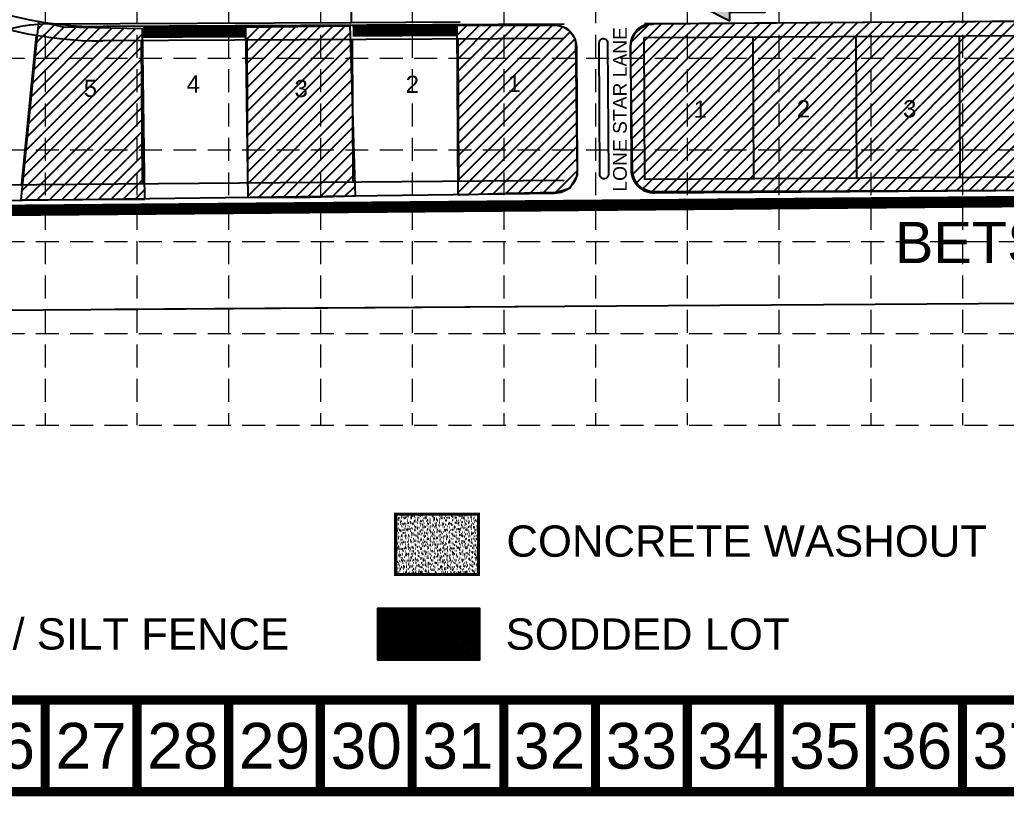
# Model space of a CAD drawing. Header units: feet. Extents: x 715 to 5843, y 11803 to 15011.
# Drawn here: x 2857 to 3718, y 11803 to 12480 of the extents above; entities that cross this region are included whole.
import ezdxf
from ezdxf.enums import TextEntityAlignment as Align

# ---------------------------------------------------------------- set-up
doc = ezdxf.new("R2010")
doc.units = ezdxf.units.FT
doc.header["$LTSCALE"] = 20
doc.header["$MEASUREMENT"] = 0
for name, pattern in [('DASHED', [1.1, 0.85, -0.25]), ('HIDDEN', [0.375, 0.25, -0.125]), ('PHANTOM', [2.5, 1.25, -0.25, 0.25, -0.25, 0.25, -0.25]), ('PHANTOM2', [1.25, 0.625, -0.125, 0.125, -0.125, 0.125, -0.125]), ('PROPERTY', [2.6, 2, -0.15, 0.1, -0.1, 0.1, -0.15])]:
    doc.linetypes.add(name, pattern=pattern)
doc.layers.get('0').update_dxf_attribs({"linetype": 'CONTINUOUS'})
for name, color, linetype in [('ARROWS', 252, 'CONTINUOUS'), ('BASE', 7, 'CONTINUOUS'), ('BC', 2, 'CONTINUOUS'), ('BOUNDARY', 6, 'PHANTOM'), ('EROSION BLANKET', 84, 'CONTINUOUS'), ('EXLOTNO', 1, 'CONTINUOUS'), ('GRID', 254, 'HIDDEN'), ('LEGEND', 7, 'CONTINUOUS'), ('LIMITS OF DISTURBANCE', 1, 'DASHED'), ('LL', 2, 'PROPERTY'), ('LOT', 2, 'PHANTOM2'), ('PROW', 4, 'PHANTOM'), ('SODDED LOT', 2, 'CONTINUOUS'), ('SROW', 4, 'CONTINUOUS'), ('STORM', 5, 'CONTINUOUS'), ('TEXT140', 4, 'CONTINUOUS')]:
    doc.layers.add(name, color=color, linetype=linetype)
doc.styles.add("L200'", font='ARIAL.TTF', dxfattribs={"height": 0.001969})
doc.styles.get("Standard").update_dxf_attribs({"font": 'ARIAL.TTF'})

# ---------------------------------------------------------------- blocks, each defined once
blk = doc.blocks.new('arrow')
blk.add_lwpolyline([(-67.01, -25.36), (-59.33, -25.42), (-59.57, -56.14), (-51.89, -56.2), (-51.65, -25.48), (-43.97, -25.54), (-55.3, -2.41), (-67.01, -25.36)], close=True)
at = {"color": 254}
for points in [[(-43.97, -25.54), (-67.01, -25.36), (-55.3, -2.41), (-67.01, -25.36)], [(-59.57, -56.14), (-51.89, -56.2), (-59.33, -25.42), (-51.65, -25.48)]]:
    blk.add_solid(points, dxfattribs=at)

msp = doc.modelspace()

# ---------------------------------------------------------------- hatches: boundary and pattern name
at = {"layer": 'BASE'}
h = msp.add_hatch(dxfattribs=at)
h.set_pattern_fill('AR-SAND', color=30, scale=2.109952, style=0)
h.set_pattern_definition([(37.5, (4970.5798, 11838.0078), (-0.132913, 4.065505), [0, -3.2071267, 0, -3.586918, 0, -3.4286716]), (7.5, (4970.58, 11838.008), (3.734143, 5.954592), [0, -1.7301604, 0, -2.890634, 0, -1.1077247]), (327.5, (4967.9845, 11838.0078), (6.570689, 0.01194), [0, -1.054976, 0, -3.797913, 0, -4.9583866]), (317.5, (4967.9845, 11838.008), (6.342782, 1.851853), [0, -0.527488, 0, -2.489743, 0, -2.848435])])
h.paths.add_polyline_path([(3257.37, 11996.25), (3257.37, 12049), (3185.13, 12049), (3185.13, 11996.25)])
at = {"layer": 'LEGEND'}
h = msp.add_hatch(dxfattribs=at)
h.set_pattern_fill('ANSI31', color=2, scale=10.537543, style=0)
h.set_pattern_definition([(45, (3062.4581, 11810.5855), (-0.931396, 0.931396), [])])
h.paths.add_polyline_path([(3169.29, 11966.76), (3169.29, 11964.1), (3169.29, 11921.87), (3258.4, 11921.87), (3258.4, 11966.76)])
at = {"layer": 'SODDED LOT'}
h = msp.add_hatch(dxfattribs=at)
h.set_pattern_fill('ANSI31', color=256, scale=60, style=0)
h.set_pattern_definition([(45, (5.86, 28.483), (-5.303301, 5.303301), [])])
edge = h.paths.add_edge_path()
edge.add_line((3404.23, 12476.76), (3892.36, 12480.4))
edge.add_arc((3884.14, 13582.52), 1102.14, 270.42725, 286.34662)
edge.add_arc((4777.69, 10829.15), 1793.31, 92.99304, 108.98336, ccw=False)
edge.add_line((4684.05, 12620.01), (4690.03, 12490.25))
edge.add_arc((4672.25, 12489.43), 17.79, -97.49362, 2.63603, ccw=False)
edge.add_arc((4788.72, 10786.83), 1689.14, 94.03266, 105.82288)
edge.add_arc((3821.38, 13925.67), 1596.28, 273.20931, 288.51002, ccw=False)
edge.add_line((3910.75, 12331.89), (3410.44, 12330.15))
edge.add_arc((3410.37, 12349.19), 19.04, 182.41564, 270.19888, ccw=False)
edge.add_line((3391.35, 12348.39), (3389.55, 12456.74))
edge.add_arc((3410.32, 12457.09), 20.78, 111.27642, 180.9525, ccw=False)
edge.add_line((3402.78, 12476.44), (3403.73, 12476.59))
edge.add_line((3403.73, 12476.59), (3404.23, 12476.76))
h = msp.add_hatch(dxfattribs=at)
h.set_pattern_fill('ANSI31', color=256, scale=60, style=0)
edge = h.paths.add_edge_path()
edge.add_line((3239.69, 12327.27), (3238.8, 12475.35))
edge.add_line((3238.8, 12475.35), (3324.65, 12475.35))
edge.add_arc((3324.65, 12457.66), 17.69, 11.2797, 90, ccw=False)
edge.add_line((3342, 12461.12), (3343.33, 12344.61))
edge.add_line((3343.33, 12344.61), (3336.66, 12333.05))
edge.add_line((3336.66, 12333.05), (3325.54, 12329.49))
edge.add_line((3325.54, 12329.49), (3282.84, 12328.61))
edge.add_line((3282.84, 12328.61), (3239.69, 12327.27))
h.paths.add_polyline_path([(3056.41, 12324.88), (3054.48, 12473.54), (3145.25, 12474.83), (3149.75, 12326.16), (3110.15, 12324.97)])
h.paths.add_polyline_path([(2966.28, 12323.59), (2964.35, 12472.25), (2895.46, 12473.54), (2873.58, 12478.69), (2858.12, 12322.95)])

# ---------------------------------------------------------------- linework, layer by layer
at = {"layer": 'BASE', "const_width": 8}
for points in [[(719.45, 11807.01), (5839.45, 11807.01), (5839.45, 15007.01), (719.45, 15007.01)], [(799.28, 11886.99), (5759.68, 11886.85), (5759.57, 14927.05), (800.29, 14927.14)]]:
    msp.add_lwpolyline(points, close=True, dxfattribs=at)
at = {"layer": 'BASE', "color": 30, "const_width": 2.64}
msp.add_lwpolyline([(3185.13, 11996.25), (3257.37, 11996.25), (3257.37, 12049), (3185.13, 12049)], close=True, dxfattribs=at)
at = {"layer": 'BASE', "const_width": 8}
for points in [[(2879.45, 11807.01), (2879.45, 11887.01)], [(2959.45, 11807.01), (2959.45, 11887.01)], [(3039.45, 11807.01), (3039.45, 11887.01)], [(3119.45, 11807.01), (3119.45, 11887.01)], [(3199.45, 11807.01), (3199.45, 11887.01)], [(3279.45, 11807.01), (3279.45, 11887.01)], [(3359.45, 11807.01), (3359.45, 11887.01)], [(3439.45, 11807.01), (3439.45, 11887.01)], [(3519.45, 11807.01), (3519.45, 11887.01)], [(3599.45, 11807.01), (3599.45, 11887.01)], [(3679.45, 11807.01), (3679.45, 11887.01)]]:
    msp.add_lwpolyline(points, dxfattribs=at)
at = {"layer": 'BC', "color": 7}
for points in [[(3409.94, 12475.95, 0.414193), (3389.86, 12455.78), (3390.53, 12349.41, 0.43614), (3411.09, 12329.26), (3794.18, 12331.88), (3889.48, 12332.83, 0.03541), (4094.54, 12352.34, 0.036567), (4305.53, 12404.08, -0.030193), (4496.06, 12450.44, -0.030316), (4670.35, 12471.04, 0.42966), (4689.27, 12493.24), (4674.65, 12898.38), (4652.35, 13520.32, 0.076089), (4624.22, 13667.54, 0.056271), (4578.24, 13761.98, 0.049726), (4518.84, 13837.75), (4474.91, 13880.8, -0.099405), (4358.02, 14052.34, -0.044305), (4328.16, 14145.08, -0.050126), (4315.08, 14251.17, 0.39529), (4294.85, 14271.81, -12.128514)], [(3276.12, 12475.5), (3324.28, 12475.5, -0.408138), (3342.89, 12455.21), (3343.39, 12349.35, -0.423903), (3323.68, 12328.62), (2174.97, 12313.45)], [(3363.31, 12344.38), (3362.74, 12460.07, -1.035812), (3370.02, 12459.85), (3370.68, 12344.95, -0.931552), (3363.31, 12344.38, 2.54255)]]:
    msp.add_lwpolyline(points, format="xyb", dxfattribs=at)
at = {"layer": 'BOUNDARY', "color": 7, "linetype": 'Continuous'}
for p, q in [((2138.42, 12221.95), (3332.77, 12230.31)), ((2940.13, 12227.87), (3332.77, 12230.31)), ((3332.77, 12230.31), (3864.73, 12233.73))]:
    msp.add_line(p, q, dxfattribs=at)
at = {"layer": 'EROSION BLANKET', "const_width": 10}
for points in [[(2964.68, 12469.14), (3054.18, 12469.6)], [(3147.48, 12470.37), (3238.73, 12470.6)]]:
    msp.add_lwpolyline(points, dxfattribs=at)
at = {"layer": 'GRID', "color": 252, "linetype": 'HIDDEN', "lineweight": 0, "ltscale": 4}
for p, q in [((2879.45, 14927.01), (2879.45, 12126.65)), ((2959.45, 14927.01), (2959.45, 12126.65)), ((3039.45, 14927.01), (3039.45, 12126.65)), ((3119.45, 14927.01), (3119.45, 12126.65)), ((3199.45, 14927.01), (3199.45, 12126.65)), ((3279.45, 14927.01), (3279.45, 12126.65)), ((3359.45, 14927.01), (3359.45, 12126.65)), ((3439.45, 14927.01), (3439.45, 12126.65)), ((3519.45, 14927.01), (3519.45, 12126.65)), ((3599.45, 14927.01), (3599.45, 12126.65)), ((3679.45, 14927.01), (3679.45, 12126.65)), ((801.25, 12446.65), (5761.25, 12446.65)), ((801.25, 12366.65), (5761.25, 12366.65)), ((801.25, 12286.65), (5761.25, 12286.65)), ((801.25, 12206.65), (5761.25, 12206.65)), ((801.25, 12126.65), (5761.25, 12126.65))]:
    msp.add_line(p, q, dxfattribs=at)
at = {"layer": 'LEGEND', "color": 2}
msp.add_lwpolyline([(3169.29, 11964.1), (3169.29, 11921.87), (3258.4, 11921.87), (3258.4, 11966.76), (3169.29, 11966.76)], close=True, dxfattribs=at)
at = {"layer": 'LIMITS OF DISTURBANCE', "ltscale": 6, "const_width": 10}
msp.add_lwpolyline([(2147.08, 14841.8), (4325.8, 14824.6), (4322.55, 14276.01, 0.228823), (4530.43, 13838.96, -0.181001), (4660.46, 13495.46), (4695.23, 12495.45, -0.27885), (4681.89, 12465.45), (4515.12, 12446.46, 0.033187), (4191.31, 12362.93, -0.030388), (3906.77, 12323.05), (2834.18, 12313.75), (2788.12, 12341.38), (2766.94, 12383.06), (2741.21, 12424.44), (2621.63, 12595.68), (2453.2, 12924.81), (2440.44, 13153.42), (2304.85, 13448.83), (2166.25, 13622.51), (2152.05, 14840.97)], format="xyb", close=True, dxfattribs=at)
at = {"layer": 'LL', "color": 7, "linetype": 'Continuous'}
for p, q in [((2859.2, 12336.94), (2871.97, 12466.46)), ((2964.19, 12337.69), (2963.53, 12461.86)), ((3056.19, 12338.35), (3055.53, 12462.35)), ((3148.19, 12339), (3147.53, 12462.83)), ((3240.19, 12339.66), (3239.53, 12463.32))]:
    msp.add_line(p, q, dxfattribs=at)
at = {"layer": 'LOT', "color": 7, "linetype": 'Continuous'}
for p, q in [((3496.53, 12464.69), (3497.18, 12341.27)), ((3586.52, 12465.17), (3587.18, 12341.75)), ((3676.52, 12465.65), (3677.18, 12342.22))]:
    msp.add_line(p, q, dxfattribs=at)
at = {"layer": 'PROW', "color": 7, "linetype": 'Continuous'}
for p, q in [((3332.09, 12476.26), (2930.28, 12474.13)), ((3331.53, 12463.81), (2929.71, 12461.68)), ((2159, 12330.7), (3332.18, 12340.31))]:
    msp.add_line(p, q, dxfattribs=at)
for centre in [(2928.53, 12804.12), (2927.96, 12791.67)]:
    msp.add_arc(centre, 330, 218.32331, 270.30466, dxfattribs=at)
at = {"layer": 'SODDED LOT'}
for points in [[(3404.63, 12476.62), (3892.75, 12480.26, 0.069573), (4194.73, 12524.78, -0.069884), (4684.45, 12619.87), (4690.42, 12490.1, -0.466997), (4670.33, 12471.64, 0.05149), (4328.55, 12411.82, -0.066861), (3911.14, 12331.75), (3410.83, 12330.01, -0.402926), (3391.74, 12348.24), (3389.94, 12456.59, -0.313746), (3403.18, 12476.3), (3404.12, 12476.44)], [(3239.69, 12327.27), (3238.8, 12475.35), (3324.65, 12475.35, -0.35766), (3342, 12461.12), (3343.33, 12344.61), (3336.66, 12333.05), (3325.54, 12329.49), (3282.84, 12328.61)]]:
    msp.add_lwpolyline(points, format="xyb", close=True, dxfattribs=at)
for points in [[(2966.28, 12323.59), (2964.35, 12472.25), (2895.46, 12473.54), (2873.58, 12478.69), (2858.12, 12322.95)], [(3056.41, 12324.88), (3054.48, 12473.54), (3145.25, 12474.83), (3149.75, 12326.16), (3110.15, 12324.97)]]:
    msp.add_lwpolyline(points, close=True, dxfattribs=at)
at = {"layer": 'SROW', "color": 7}
for p, q in [((3859.87, 12479.07), (3402.09, 12476.64)), ((3859.3, 12466.62), (3401.53, 12464.19)), ((3401.53, 12464.19), (3402.18, 12340.76)), ((3864.02, 12343.73), (3402.18, 12340.76))]:
    msp.add_line(p, q, dxfattribs=at)
at = {"layer": 'STORM', "color": 5}
for points in [[(3146.54, 12477.83), (3145.29, 12712.83, -0.414214), (3209.95, 12778.17), (3599.94, 12780.24)], [(2820, 12457.71), (2820, 12457.71, -0.155206), (2877.67, 12476.4), (3146.54, 12477.83), (3241.43, 12478.33)]]:
    msp.add_lwpolyline(points, format="xyb", dxfattribs=at)

# ---------------------------------------------------------------- block references
at = {"layer": 'ARROWS', "rotation": 90.36742508659263}
msp.add_blockref('arrow', (3450.82, 12545.96), dxfattribs=at)

# ---------------------------------------------------------------- texts
at = {"layer": 'BASE'}
for s, p in [('26', (2839.45, 11847.01)), ('27', (2919.45, 11847.01)), ('28', (2999.45, 11847.01)), ('29', (3079.45, 11847.01)), ('30', (3159.45, 11847.01)), ('31', (3239.45, 11847.01)), ('32', (3319.45, 11847.01)), ('33', (3399.45, 11847.01)), ('34', (3479.45, 11847.01)), ('35', (3559.45, 11847.01)), ('36', (3639.45, 11847.01)), ('37', (3719.45, 11847.01))]:
    msp.add_text(s, height=40, dxfattribs=at).set_placement(p, align=Align.MIDDLE_CENTER)
at = {"layer": 'EXLOTNO', "color": 7}
for s, p in [('5', (2913.07, 12412.78)), ('4', (3002.83, 12416.62)), ('3', (3096.86, 12412.63)), ('2', (3193.85, 12416.25)), ('1', (3282.74, 12417.04))]:
    msp.add_text(s, height=15, dxfattribs=at).set_placement(p)
for s, p in [('1', (3444.85, 12394.67)), ('2', (3534.89, 12394.96)), ('3', (3627.56, 12395.01))]:
    msp.add_text(s, height=15, rotation=359.49968, dxfattribs=at).set_placement(p)
at = {"layer": 'LEGEND', "style": "L200'"}
for s, height, p in [('CONCRETE WASHOUT', 27.2793, (3281.72, 12011.86)), ('EROSION BLANKET / SILT FENCE', 27.2793, (2480.38, 11930.92)), ('SODDED LOT', 27.279, (3281.01, 11930.8))]:
    msp.add_text(s, height=height, dxfattribs=at).set_placement(p)
at = {"layer": 'TEXT140', "color": 7}
msp.add_text('LONE STAR LANE', height=12, rotation=90, dxfattribs=at).set_placement((3380.7, 12401.97), align=Align.MIDDLE)
msp.add_text('BETSY LANE', height=36, dxfattribs=at).set_placement((3620.57, 12267.85))

doc.saveas('drawing.dxf')
